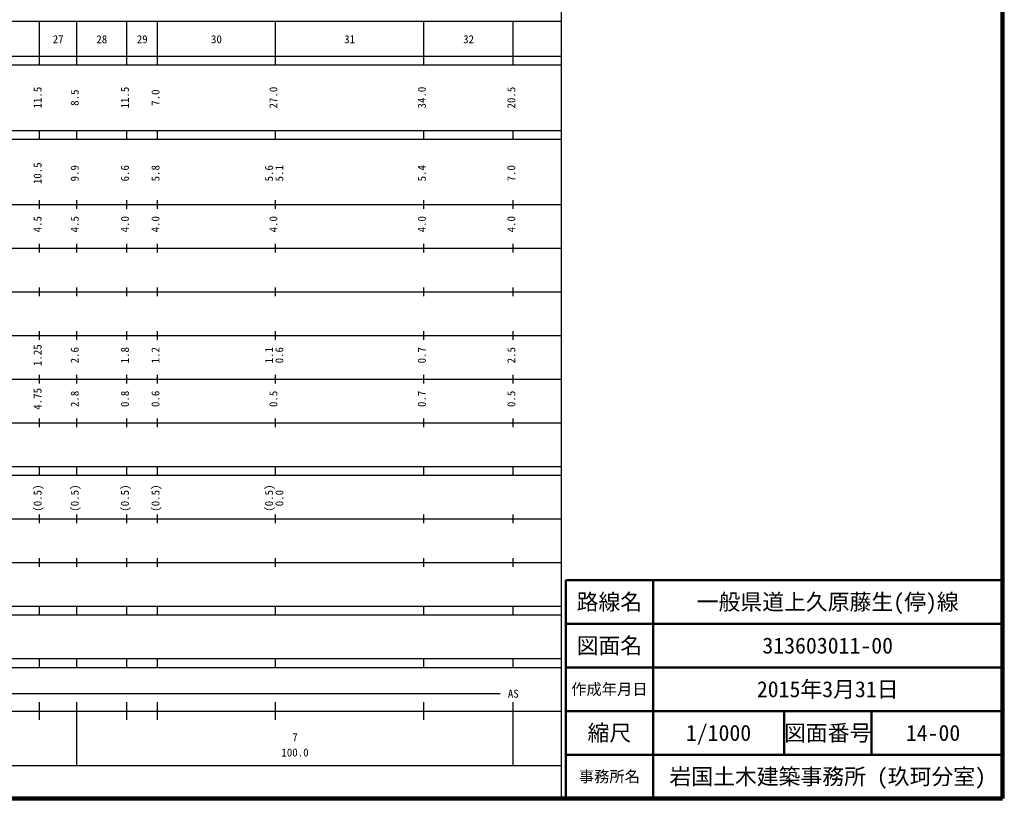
# Model space of a CAD drawing. Units: millimetres on the paper, enlarged 1000 times. Extents: x 40000 to 680000, y 20000 to 380000.
# Drawn here: x 454934 to 680000, y 20000 to 198357 of the extents above; entities that cross this region are included whole.
import ezdxf
from ezdxf.enums import TextEntityAlignment as Align

# ---------------------------------------------------------------- set-up
doc = ezdxf.new("R2010")
doc.units = ezdxf.units.MM
doc.header["$LTSCALE"] = 1000
for name, color, linetype, lineweight in [('M-TTL', 2, 'Continuous', 140), ('M-TTL-BAND', 7, 'Continuous', 25), ('M-TTL-FRAM', 2, 'Continuous', 50), ('M-TTL-LINE', 7, 'Continuous', 50)]:
    doc.layers.add(name, color=color, linetype=linetype, lineweight=lineweight)
doc.layers.add('M-TTL-TXT', color=7, linetype='Continuous')
doc.styles.add('ＭＳ ゴシック', font='')
doc.styles.get('ＭＳ ゴシック').set_extended_font_data('MS Gothic')

msp = doc.modelspace()

# ---------------------------------------------------------------- linework, layer by layer
at = {"layer": 'M-TTL'}
for p, q in [((680000, 20000), (680000, 380000)), ((40000, 20000), (680000, 20000))]:
    msp.add_line(p, q, dxfattribs=at)
at = {"layer": 'M-TTL-BAND'}
for p, q in [((579000, 20000), (579000, 370000)), ((68000, 198000), (579000, 198000)), ((459500, 188000), (459500, 198000)), ((468000, 188000), (468000, 198000)), ((479500, 188000), (479500, 198000)), ((486500, 188000), (486500, 198000)), ((513500, 188000), (513500, 198000)), ((547500, 188000), (547500, 198000)), ((568000, 188000), (568000, 198000)), ((40000, 190000), (579000, 190000)), ((40000, 188000), (579000, 188000)), ((40000, 173000), (579000, 173000)), ((459500, 171000), (459500, 173000)), ((468000, 171000), (468000, 173000)), ((479500, 171000), (479500, 173000)), ((486500, 171000), (486500, 173000)), ((513500, 171000), (513500, 173000)), ((547500, 171000), (547500, 173000)), ((568000, 171000), (568000, 173000)), ((40000, 171000), (579000, 171000)), ((40000, 156000), (579000, 156000)), ((459500, 155000), (459500, 157000)), ((468000, 155000), (468000, 157000)), ((479500, 155000), (479500, 157000)), ((486500, 155000), (486500, 157000)), ((513500, 155000), (513500, 157000)), ((547500, 155000), (547500, 157000)), ((568000, 155000), (568000, 157000)), ((459500, 145000), (459500, 147000)), ((468000, 145000), (468000, 147000)), ((479500, 145000), (479500, 147000)), ((486500, 145000), (486500, 147000)), ((513500, 145000), (513500, 147000)), ((547500, 145000), (547500, 147000)), ((568000, 145000), (568000, 147000)), ((46000, 146000), (579000, 146000)), ((52000, 136000), (579000, 136000)), ((459500, 135000), (459500, 137000)), ((468000, 135000), (468000, 137000)), ((479500, 135000), (479500, 137000)), ((486500, 135000), (486500, 137000)), ((513500, 135000), (513500, 137000)), ((547500, 135000), (547500, 137000)), ((568000, 135000), (568000, 137000)), ((459500, 125000), (459500, 127000)), ((468000, 125000), (468000, 127000)), ((479500, 125000), (479500, 127000)), ((486500, 125000), (486500, 127000)), ((513500, 125000), (513500, 127000)), ((547500, 125000), (547500, 127000)), ((568000, 125000), (568000, 127000)), ((46000, 126000), (579000, 126000)), ((52000, 116000), (579000, 116000)), ((459500, 115000), (459500, 117000)), ((468000, 115000), (468000, 117000)), ((479500, 115000), (479500, 117000)), ((486500, 115000), (486500, 117000)), ((513500, 115000), (513500, 117000)), ((547500, 115000), (547500, 117000)), ((568000, 115000), (568000, 117000)), ((46000, 106000), (579000, 106000)), ((459500, 105000), (459500, 107000)), ((468000, 105000), (468000, 107000)), ((479500, 105000), (479500, 107000)), ((486500, 105000), (486500, 107000)), ((513500, 105000), (513500, 107000)), ((547500, 105000), (547500, 107000)), ((568000, 105000), (568000, 107000)), ((40000, 96000), (579000, 96000)), ((459500, 94000), (459500, 96000)), ((468000, 94000), (468000, 96000)), ((479500, 94000), (479500, 96000)), ((486500, 94000), (486500, 96000)), ((513500, 94000), (513500, 96000)), ((547500, 94000), (547500, 96000)), ((568000, 94000), (568000, 96000)), ((40000, 94000), (579000, 94000)), ((49000, 84000), (579000, 84000)), ((459500, 83000), (459500, 85000)), ((468000, 83000), (468000, 85000)), ((479500, 83000), (479500, 85000)), ((486500, 83000), (486500, 85000)), ((513500, 83000), (513500, 85000)), ((547500, 83000), (547500, 85000)), ((568000, 83000), (568000, 85000)), ((459500, 73000), (459500, 75000)), ((468000, 73000), (468000, 75000)), ((479500, 73000), (479500, 75000)), ((486500, 73000), (486500, 75000)), ((513500, 73000), (513500, 75000)), ((547500, 73000), (547500, 75000)), ((568000, 73000), (568000, 75000)), ((40000, 74000), (579000, 74000)), ((40000, 64000), (579000, 64000)), ((459500, 62000), (459500, 64000)), ((468000, 62000), (468000, 64000)), ((479500, 62000), (479500, 64000)), ((486500, 62000), (486500, 64000)), ((513500, 62000), (513500, 64000)), ((547500, 62000), (547500, 64000)), ((568000, 62000), (568000, 64000)), ((40000, 62000), (579000, 62000)), ((40000, 52000), (579000, 52000)), ((459500, 50000), (459500, 52000)), ((468000, 50000), (468000, 52000)), ((479500, 50000), (479500, 52000)), ((486500, 50000), (486500, 52000)), ((513500, 50000), (513500, 52000)), ((547500, 50000), (547500, 52000)), ((568000, 50000), (568000, 52000)), ((40000, 50000), (579000, 50000)), ((71000, 44000), (565000, 44000)), ((459500, 38000), (459500, 42000)), ((468000, 27500), (468000, 42000)), ((479500, 38000), (479500, 42000)), ((486500, 38000), (486500, 42000)), ((513500, 38000), (513500, 42000)), ((547500, 38000), (547500, 42000)), ((568000, 27500), (568000, 42000)), ((40000, 40000), (579000, 40000)), ((68000, 27500), (579000, 27500))]:
    msp.add_line(p, q, dxfattribs=at)
at = {"layer": 'M-TTL-FRAM'}
for p, q in [((680000, 70000), (580000, 70000)), ((580000, 70000), (580000, 20000))]:
    msp.add_line(p, q, dxfattribs=at)
at = {"layer": 'M-TTL-LINE'}
for p, q in [((600000, 70000), (600000, 20000)), ((680000, 60000), (580000, 60000)), ((680000, 50000), (580000, 50000)), ((680000, 40000), (580000, 40000)), ((630000, 40000), (630000, 30000)), ((650000, 40000), (650000, 30000)), ((680000, 30000), (580000, 30000))]:
    msp.add_line(p, q, dxfattribs=at)

# ---------------------------------------------------------------- texts
at = {"layer": 'M-TTL-BAND', "style": 'ＭＳ ゴシック'}
for s, p in [('27', (463750, 192405)), ('28', (473750, 192405)), ('29', (483000, 192405)), ('30', (500000, 192405)), ('31', (530500, 192405)), ('32', (557750, 192405)), ('AS', (568000, 42500)), ('7', (518000, 32523)), ('100.0', (518000, 29033))]:
    msp.add_text(s, height=1833, dxfattribs=at).set_placement(p, align=Align.BOTTOM_CENTER)
for s, p in [('11.5', (460500, 180500)), ('11.5', (480500, 180500)), ('27.0', (514500, 180500)), ('34.0', (548500, 180500)), ('20.5', (569000, 180500)), ('8.5', (469000, 180500)), ('7.0', (487500, 180500)), ('10.5', (460500, 163174)), ('9.9', (469000, 163174)), ('6.6', (480500, 163174)), ('5.8', (487500, 163174)), ('5.6', (513500, 163174)), ('5.1', (515870, 163174)), ('5.4', (548500, 163174)), ('7.0', (569000, 163174)), ('4.5', (460500, 151500)), ('4.5', (469000, 151500)), ('4.0', (480500, 151500)), ('4.0', (487500, 151500)), ('4.0', (514500, 151500)), ('4.0', (548500, 151500)), ('4.0', (569000, 151500)), ('1.25', (460500, 121500)), ('2.6', (469000, 121500)), ('1.8', (480500, 121500)), ('1.2', (487500, 121500)), ('1.1', (513500, 121500)), ('0.6', (515870, 121500)), ('0.7', (548500, 121500)), ('2.5', (569000, 121500)), ('4.75', (460500, 111500)), ('2.8', (469000, 111500)), ('0.8', (480500, 111500)), ('0.6', (487500, 111500)), ('0.5', (514500, 111500)), ('0.7', (548500, 111500)), ('0.5', (569000, 111500)), ('(0.5)', (460500, 88764)), ('(0.5)', (469000, 88764)), ('(0.5)', (480500, 88764)), ('(0.5)', (487500, 88764)), ('(0.5)', (513500, 88764)), ('0.0', (515870, 88764))]:
    msp.add_text(s, height=1833, rotation=90, dxfattribs=at).set_placement(p, align=Align.BOTTOM_CENTER)
at = {"layer": 'M-TTL-TXT', "style": 'ＭＳ ゴシック'}
for s, height, p in [('路線名', 3666, (590000, 65000)), ('路線名', 3666, (590000, 65000)), ('一般県道上久原藤生(停)線', 3666, (640000, 65000)), ('図面名', 3666, (590000, 55000)), ('図面名', 3666, (590000, 55000)), ('313603011-00', 3666, (640000, 55000)), ('2015年3月31日', 3666, (640000, 45000)), ('作成年月日', 2566, (590000, 45000)), ('作成年月日', 2566, (590000, 45000)), ('縮尺', 3666, (590000, 35000)), ('縮尺', 3666, (590000, 35000)), ('1/1000', 3666, (615000, 35000)), ('図面番号', 3666, (640000, 35000)), ('図面番号', 3666, (640000, 35000)), ('14-00', 3666, (664125, 35000)), ('岩国土木建築事務所 (玖珂分室)', 3666, (640000, 25000)), ('事務所名', 2566, (590000, 25000)), ('事務所名', 2566, (590000, 25000))]:
    msp.add_text(s, height=height, dxfattribs=at).set_placement(p, align=Align.MIDDLE_CENTER)

doc.saveas('drawing.dxf')
